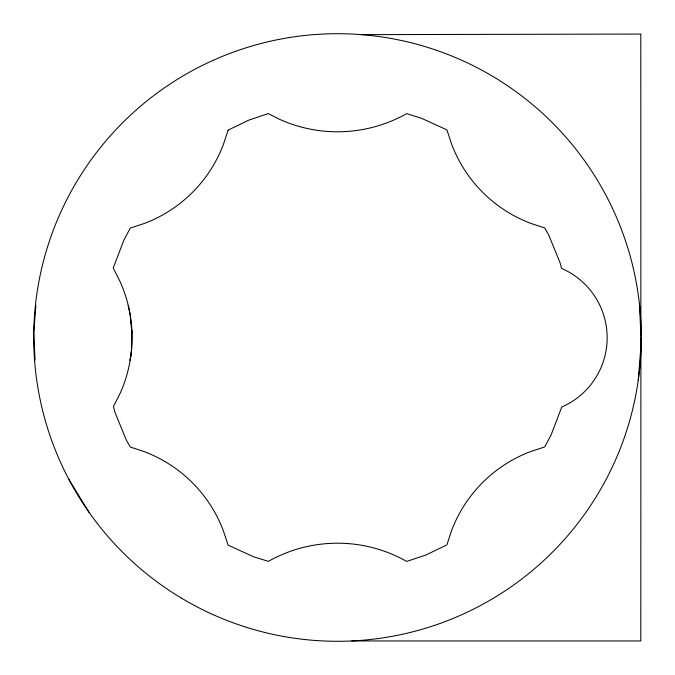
<?xml version="1.0" encoding="UTF-8"?>
<svg xmlns="http://www.w3.org/2000/svg" width="675" height="675" viewBox="0 0 675 675"><rect width="100%" height="100%" fill="white"/><g stroke="black" fill="none" stroke-linecap="round" stroke-linejoin="round"><path stroke-width="1.01" d="M35.902 305.429L33.75 332.724L35.041 360.028M638.255 380.303L641.25 342.276L639.453 304.163M130.148 360.256L131.018 353.506M130.148 360.188L131.608 349.026L131.794 330.472M361.336 34.653L640.803 34.054L640.87 335.593M351.81 640.946L640.803 640.946L640.913 337.5M69.027 479.655L88.957 512.182M128.174 305.429L130.132 314.499L131.895 332.724M131.161 322.363L131.6 325.806M228.116 130.132L223.45 144.315A135.692 135.692 0 0 1 144.323 223.459L130.309 228.066L123.955 239.946L113.214 267.992L120.007 281.458A136.072 136.072 0 0 1 120.032 393.533L113.451 406.603L115.054 412.568L126.217 439.855L130.258 447.019L144.188 451.609A135.928 135.928 0 0 1 223.383 530.837L228.082 545.113L253.547 556.748L268.355 561.372A140.628 140.628 0 0 1 406.738 561.423L426.381 554.799L446.884 544.868L451.55 530.685A135.692 135.692 0 0 1 530.677 451.541L544.691 446.934L551.045 435.054L561.786 407.008A75.532 75.532 0 0 0 561.549 268.397L559.946 262.432L548.783 235.145L544.742 227.981L530.812 223.391A135.928 135.928 0 0 1 451.617 144.163L446.917 129.887L421.453 118.252L406.645 113.628A140.628 140.628 0 0 1 279.003 119.053L268.262 113.577L248.619 120.201L228.116 130.132M181.491 598.168A303.784 303.784 0 0 0 641.25 342.276A303.784 303.784 0 0 0 189.759 72.056A303.784 303.784 0 0 0 181.491 598.168"/></g></svg>
